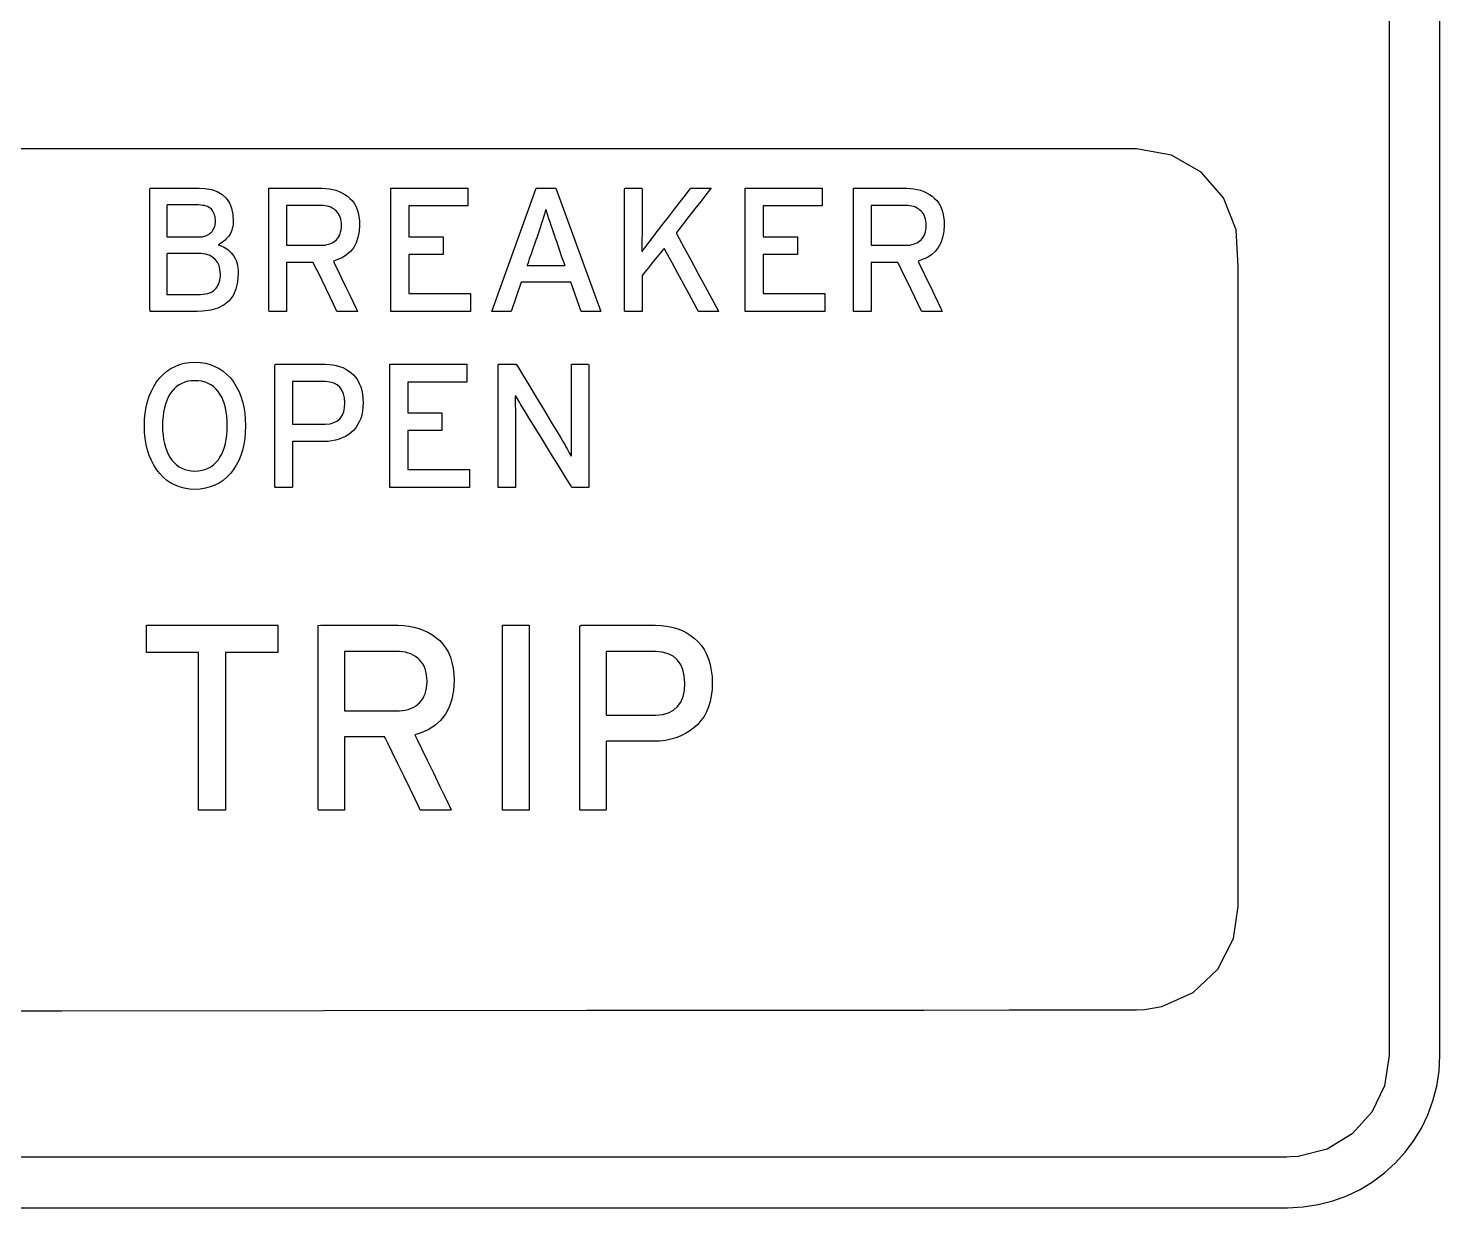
# Model space of a CAD drawing. Extents: x 1 to 47.7, y 0.2 to 33.5.
# Drawn here: x 24.08 to 25.193, y 5.005 to 5.935 of the extents above; entities that cross this region are included whole.
import ezdxf

# ---------------------------------------------------------------- set-up
doc = ezdxf.new("R2010")
doc.units = 0
doc.header["$MEASUREMENT"] = 0
doc.layers.add('6_0____DWG', color=7, linetype='CONTINUOUS')

msp = doc.modelspace()

# ---------------------------------------------------------------- linework, layer by layer
at = {"layer": '6_0____DWG'}
for points in [[(24.0199, 5.0047), (24.0963, 5.0047), (24.1711, 5.0047), (24.244, 5.0047), (24.3151, 5.0047), (24.3839, 5.0047), (24.4505, 5.0047), (24.5147, 5.0047), (24.5762, 5.0047), (24.6349, 5.0047), (24.6907, 5.0047), (24.7175, 5.0047), (24.7434, 5.0047), (24.7685, 5.0047), (24.7928, 5.0047), (24.8162, 5.0047), (24.8388, 5.0047), (24.8604, 5.0047), (24.8811, 5.0047), (24.9009, 5.0047), (24.9197, 5.0047), (24.9376, 5.0047), (24.9544, 5.0047), (24.9702, 5.0047), (24.985, 5.0047), (24.9987, 5.0047), (25.0113, 5.0047), (25.0228, 5.0047), (25.0332, 5.0047), (25.0425, 5.0047), (25.0506, 5.0047), (25.0574, 5.0047), (25.0631, 5.0047), (25.0676, 5.0047), (25.0708, 5.0047), (25.0727, 5.0047), (25.0734, 5.0047), (25.0856, 5.0054), (25.0975, 5.0072), (25.109, 5.0101), (25.1201, 5.0142), (25.1305, 5.0192), (25.1404, 5.0253), (25.1497, 5.0322), (25.1582, 5.0399), (25.166, 5.0485), (25.1729, 5.0577), (25.1789, 5.0676), (25.184, 5.0781), (25.188, 5.0891), (25.191, 5.1006), (25.1928, 5.1125), (25.1934, 5.1248), (25.1934, 5.1253), (25.1934, 5.1269), (25.1934, 5.1297), (25.1934, 5.1335), (25.1934, 5.1383), (25.1934, 5.1443), (25.1934, 5.1512), (25.1934, 5.1593), (25.1934, 5.1683), (25.1934, 5.1784), (25.1934, 5.1895), (25.1934, 5.2016), (25.1934, 5.2146), (25.1934, 5.2287), (25.1934, 5.2438), (25.1934, 5.2598), (25.1934, 5.2768), (25.1934, 5.2948), (25.1934, 5.3137), (25.1934, 5.3335), (25.1934, 5.3543), (25.1934, 5.3759), (25.1934, 5.3985), (25.1934, 5.422), (25.1934, 5.4464), (25.1934, 5.4717), (25.1934, 5.4979), (25.1934, 5.5249), (25.1934, 5.5528), (25.1934, 5.5815), (25.1934, 5.6111), (25.1934, 5.6415), (25.1934, 5.6728), (25.1934, 5.7048), (25.1934, 5.7377), (25.1934, 5.7713), (25.1934, 5.8058), (25.1934, 5.841), (25.1934, 5.9138), (25.1934, 5.9897)], [(25.1534, 5.9426), (25.1534, 5.8352), (25.1534, 5.7332), (25.1534, 5.6371), (25.1534, 5.5475), (25.1534, 5.4648), (25.1534, 5.3898), (25.1534, 5.3229), (25.1534, 5.2647), (25.1534, 5.2158), (25.1534, 5.1951), (25.1534, 5.1768), (25.1534, 5.1612), (25.1534, 5.1483), (25.1534, 5.1381), (25.1534, 5.1307), (25.1534, 5.1263), (25.1534, 5.1248), (25.1534, 5.1248), (25.1498, 5.101), (25.1397, 5.0801), (25.1243, 5.063), (25.1045, 5.051), (25.0816, 5.0452), (25.0755, 5.0448), (25.0727, 5.0447), (25.0694, 5.0447), (25.0631, 5.0447), (25.0542, 5.0447), (25.0425, 5.0447), (25.0282, 5.0447), (25.0113, 5.0447), (24.9702, 5.0447), (24.9197, 5.0447), (24.8604, 5.0447), (24.7928, 5.0447), (24.7175, 5.0447), (24.6349, 5.0447), (24.5458, 5.0447), (24.4505, 5.0447), (24.3498, 5.0447), (24.244, 5.0447), (24.1339, 5.0447), (24.0199, 5.0447)], [(24.0093, 5.1602), (24.1065, 5.1602), (24.3134, 5.1604), (24.5203, 5.1605), (24.6175, 5.1606), (24.7072, 5.1607), (24.7867, 5.1607), (24.8537, 5.1608), (24.9056, 5.1608), (24.9399, 5.1608), (24.9541, 5.1608), (24.9605, 5.1611), (24.9743, 5.1634), (24.999, 5.1745), (25.0184, 5.193), (25.0307, 5.217), (25.0343, 5.2423), (25.0343, 5.2517), (25.0343, 5.2687), (25.0343, 5.3219), (25.0343, 5.3938), (25.0343, 5.4761), (25.0343, 5.6395), (25.0343, 5.7044), (25.0343, 5.7471), (25.0327, 5.776), (25.0227, 5.8014), (25.0052, 5.8216), (24.9818, 5.835), (24.9543, 5.8399), (24.9543, 5.8399), (24.9432, 5.8399), (24.9117, 5.8399), (24.8621, 5.8399), (24.7971, 5.8399), (24.7192, 5.8399), (24.6309, 5.8399), (24.433, 5.8399), (24.2235, 5.8399), (24.0228, 5.8399)], [(24.3662, 5.7118), (24.3662, 5.809), (24.4269, 5.809), (24.4269, 5.7949), (24.3803, 5.7949), (24.3803, 5.7707), (24.4074, 5.7707), (24.4074, 5.7566), (24.3803, 5.7566), (24.3803, 5.7259), (24.4289, 5.7259), (24.4289, 5.7118), (24.3662, 5.7118)], [(24.5161, 5.7118), (24.508, 5.7348), (24.469, 5.7348), (24.461, 5.7118), (24.4458, 5.7118), (24.4808, 5.809), (24.4963, 5.809), (24.5317, 5.7118), (24.5161, 5.7118)], [(24.6456, 5.7118), (24.6456, 5.809), (24.7063, 5.809), (24.7063, 5.7949), (24.6597, 5.7949), (24.6597, 5.7707), (24.6868, 5.7707), (24.6868, 5.7566), (24.6597, 5.7566), (24.6597, 5.7259), (24.7083, 5.7259), (24.7083, 5.7118), (24.6456, 5.7118)], [(24.3653, 5.5729), (24.3653, 5.6701), (24.4259, 5.6701), (24.4259, 5.656), (24.3794, 5.656), (24.3794, 5.6318), (24.4064, 5.6318), (24.4064, 5.6177), (24.3794, 5.6177), (24.3794, 5.587), (24.428, 5.587), (24.428, 5.5729), (24.3653, 5.5729)], [(24.2357, 5.4428), (24.2357, 5.3184), (24.2145, 5.3184), (24.2145, 5.4428), (24.1733, 5.4428), (24.1733, 5.4642), (24.2769, 5.4642), (24.2769, 5.4428), (24.2357, 5.4428)], [(24.4542, 5.3184), (24.4542, 5.4642), (24.4753, 5.4642), (24.4753, 5.3184), (24.4542, 5.3184)]]:
    msp.add_lwpolyline(points, dxfattribs=at)
for points in [[(24.2457, 5.7416), (24.2452, 5.735), (24.2438, 5.7293), (24.2416, 5.7243), (24.2385, 5.7202), (24.2345, 5.7169), (24.2297, 5.7144), (24.2241, 5.7128), (24.2175, 5.7119), (24.2132, 5.7118), (24.2107, 5.7118), (24.2061, 5.7118), (24.2002, 5.7118), (24.1937, 5.7118), (24.1874, 5.7118), (24.1818, 5.7118), (24.1779, 5.7118), (24.1762, 5.7118), (24.1761, 5.7147), (24.1761, 5.7239), (24.1761, 5.7375), (24.1761, 5.7538), (24.1761, 5.7707), (24.1761, 5.7865), (24.1761, 5.7993), (24.1761, 5.8073), (24.1763, 5.809), (24.1787, 5.809), (24.1832, 5.809), (24.1892, 5.809), (24.1959, 5.809), (24.2025, 5.809), (24.2084, 5.809), (24.2127, 5.809), (24.2148, 5.809), (24.2194, 5.8087), (24.2247, 5.8078), (24.2292, 5.8062), (24.2331, 5.804), (24.2362, 5.801), (24.2387, 5.7974), (24.2405, 5.7931), (24.2415, 5.7881), (24.2418, 5.7833), (24.2418, 5.7817), (24.2416, 5.7801), (24.2414, 5.7786), (24.241, 5.7771), (24.2406, 5.7758), (24.2401, 5.7745), (24.2395, 5.7732), (24.2388, 5.772), (24.238, 5.7709), (24.2371, 5.7699), (24.2363, 5.7689), (24.2353, 5.768), (24.2343, 5.7671), (24.2332, 5.7663), (24.2321, 5.7655), (24.2309, 5.7648), (24.23, 5.7642), (24.2314, 5.7638), (24.2327, 5.7633), (24.2341, 5.7627), (24.2353, 5.762), (24.2366, 5.7611), (24.2378, 5.7602), (24.239, 5.7591), (24.2402, 5.7579), (24.2413, 5.7566), (24.2423, 5.7552), (24.2432, 5.7536), (24.244, 5.7519), (24.2446, 5.7501), (24.2451, 5.7482), (24.2454, 5.7461), (24.2456, 5.7439)], [(24.3414, 5.7799), (24.341, 5.7747), (24.3401, 5.7701), (24.3387, 5.7659), (24.3368, 5.7622), (24.3343, 5.759), (24.3312, 5.7563), (24.3277, 5.7541), (24.3236, 5.7524), (24.3208, 5.7513), (24.322, 5.7488), (24.3242, 5.7442), (24.3271, 5.7381), (24.3304, 5.7313), (24.3337, 5.7246), (24.3366, 5.7186), (24.3388, 5.7141), (24.3398, 5.7119), (24.3396, 5.7118), (24.3382, 5.7118), (24.336, 5.7118), (24.3334, 5.7118), (24.3306, 5.7118), (24.3279, 5.7118), (24.3256, 5.7118), (24.3241, 5.7118), (24.3236, 5.7118), (24.3228, 5.7135), (24.3209, 5.7174), (24.3182, 5.723), (24.315, 5.7295), (24.3118, 5.7361), (24.3089, 5.7422), (24.3065, 5.747), (24.3052, 5.7498), (24.3048, 5.7502), (24.3034, 5.7502), (24.3008, 5.7502), (24.2975, 5.7502), (24.2938, 5.7502), (24.2902, 5.7502), (24.2871, 5.7502), (24.2848, 5.7502), (24.2837, 5.7502), (24.2837, 5.7493), (24.2837, 5.7458), (24.2837, 5.7406), (24.2837, 5.7343), (24.2837, 5.7277), (24.2837, 5.7214), (24.2837, 5.7162), (24.2837, 5.7127), (24.2837, 5.7118), (24.283, 5.7118), (24.2815, 5.7118), (24.2794, 5.7118), (24.2771, 5.7118), (24.2747, 5.7118), (24.2726, 5.7118), (24.2709, 5.7118), (24.27, 5.7118), (24.2699, 5.7129), (24.2699, 5.72), (24.2699, 5.7321), (24.2699, 5.7475), (24.2699, 5.7642), (24.2699, 5.7805), (24.2699, 5.7946), (24.2699, 5.8047), (24.2699, 5.8089), (24.2711, 5.809), (24.275, 5.809), (24.2808, 5.809), (24.2876, 5.809), (24.2947, 5.809), (24.3014, 5.809), (24.3068, 5.809), (24.3103, 5.809), (24.3119, 5.809), (24.3148, 5.8088), (24.3176, 5.8085), (24.3202, 5.808), (24.3228, 5.8073), (24.3252, 5.8064), (24.3275, 5.8053), (24.3297, 5.804), (24.3318, 5.8026), (24.3338, 5.8009), (24.3355, 5.7991), (24.3371, 5.797), (24.3384, 5.7947), (24.3394, 5.7921), (24.3403, 5.7894), (24.3409, 5.7865), (24.3413, 5.7833)], [(24.6087, 5.7118), (24.6077, 5.7136), (24.6051, 5.7184), (24.6013, 5.7254), (24.5968, 5.7336), (24.5922, 5.7422), (24.5879, 5.7501), (24.5844, 5.7566), (24.5822, 5.7606), (24.5816, 5.7615), (24.5806, 5.7603), (24.5787, 5.7579), (24.5761, 5.7547), (24.5731, 5.751), (24.5701, 5.7473), (24.5675, 5.744), (24.5654, 5.7414), (24.5643, 5.74), (24.5642, 5.7395), (24.5642, 5.7374), (24.5642, 5.734), (24.5642, 5.7296), (24.5642, 5.7248), (24.5642, 5.7201), (24.5642, 5.716), (24.5642, 5.7131), (24.5642, 5.7118), (24.5638, 5.7118), (24.5626, 5.7118), (24.5607, 5.7118), (24.5585, 5.7118), (24.5561, 5.7118), (24.5539, 5.7118), (24.5521, 5.7118), (24.5509, 5.7118), (24.5505, 5.7119), (24.5505, 5.7164), (24.5505, 5.7265), (24.5505, 5.7406), (24.5505, 5.7568), (24.5505, 5.7734), (24.5505, 5.7886), (24.5505, 5.8006), (24.5505, 5.8078), (24.5506, 5.809), (24.5515, 5.809), (24.5531, 5.809), (24.5552, 5.809), (24.5575, 5.809), (24.5598, 5.809), (24.5618, 5.809), (24.5634, 5.809), (24.5641, 5.809), (24.5642, 5.8083), (24.5642, 5.8056), (24.5642, 5.8013), (24.5642, 5.796), (24.5642, 5.7903), (24.5642, 5.7848), (24.5642, 5.7801), (24.5642, 5.7769), (24.5642, 5.7756), (24.5642, 5.7736), (24.5642, 5.7715), (24.5641, 5.7695), (24.5641, 5.7675), (24.5641, 5.7655), (24.5641, 5.7636), (24.564, 5.7617), (24.564, 5.7597), (24.5642, 5.7588), (24.5652, 5.7603), (24.5663, 5.7618), (24.5675, 5.7633), (24.5687, 5.765), (24.57, 5.7667), (24.5713, 5.7684), (24.5727, 5.7703), (24.5742, 5.7722), (24.5752, 5.7734), (24.5772, 5.7761), (24.5807, 5.7805), (24.585, 5.7862), (24.5898, 5.7923), (24.5944, 5.7983), (24.5984, 5.8035), (24.6014, 5.8073), (24.6027, 5.8089), (24.6031, 5.809), (24.6045, 5.809), (24.6067, 5.809), (24.6093, 5.809), (24.6121, 5.809), (24.6147, 5.809), (24.6168, 5.809), (24.6183, 5.809), (24.6187, 5.8089), (24.6174, 5.8073), (24.6145, 5.8036), (24.6105, 5.7985), (24.6059, 5.7926), (24.6012, 5.7866), (24.5969, 5.7811), (24.5935, 5.7767), (24.5914, 5.7741), (24.5913, 5.7733), (24.5935, 5.7692), (24.5975, 5.7619), (24.6026, 5.7525), (24.6083, 5.742), (24.614, 5.7315), (24.619, 5.7223), (24.6228, 5.7154), (24.6246, 5.712), (24.6244, 5.7118), (24.6231, 5.7118), (24.621, 5.7118), (24.6185, 5.7118), (24.6157, 5.7118), (24.6131, 5.7118), (24.6109, 5.7118), (24.6093, 5.7118)], [(24.8026, 5.7799), (24.8022, 5.7747), (24.8013, 5.7701), (24.7999, 5.7659), (24.7979, 5.7622), (24.7954, 5.759), (24.7924, 5.7563), (24.7888, 5.7541), (24.7847, 5.7524), (24.7819, 5.7513), (24.7831, 5.7488), (24.7854, 5.7442), (24.7883, 5.7381), (24.7916, 5.7313), (24.7949, 5.7246), (24.7977, 5.7186), (24.7999, 5.7141), (24.801, 5.7119), (24.8007, 5.7118), (24.7993, 5.7118), (24.7972, 5.7118), (24.7946, 5.7118), (24.7917, 5.7118), (24.7891, 5.7118), (24.7868, 5.7118), (24.7853, 5.7118), (24.7848, 5.7118), (24.7839, 5.7135), (24.782, 5.7174), (24.7793, 5.723), (24.7762, 5.7295), (24.773, 5.7361), (24.77, 5.7422), (24.7677, 5.747), (24.7663, 5.7498), (24.7659, 5.7502), (24.7645, 5.7502), (24.7619, 5.7502), (24.7586, 5.7502), (24.755, 5.7502), (24.7514, 5.7502), (24.7482, 5.7502), (24.7459, 5.7502), (24.7449, 5.7502), (24.7448, 5.7493), (24.7448, 5.7458), (24.7448, 5.7406), (24.7448, 5.7343), (24.7448, 5.7277), (24.7448, 5.7214), (24.7448, 5.7162), (24.7448, 5.7127), (24.7448, 5.7118), (24.7441, 5.7118), (24.7426, 5.7118), (24.7406, 5.7118), (24.7383, 5.7118), (24.7359, 5.7118), (24.7337, 5.7118), (24.7321, 5.7118), (24.7311, 5.7118), (24.731, 5.7129), (24.731, 5.72), (24.731, 5.7321), (24.731, 5.7475), (24.731, 5.7642), (24.731, 5.7805), (24.731, 5.7946), (24.731, 5.8047), (24.731, 5.8089), (24.7323, 5.809), (24.7362, 5.809), (24.7419, 5.809), (24.7487, 5.809), (24.7559, 5.809), (24.7625, 5.809), (24.768, 5.809), (24.7715, 5.809), (24.7731, 5.809), (24.776, 5.8088), (24.7787, 5.8085), (24.7814, 5.808), (24.7839, 5.8073), (24.7864, 5.8064), (24.7887, 5.8053), (24.7909, 5.804), (24.793, 5.8026), (24.7949, 5.8009), (24.7967, 5.7991), (24.7982, 5.797), (24.7995, 5.7947), (24.8006, 5.7921), (24.8014, 5.7894), (24.802, 5.7865), (24.8024, 5.7833)], [(24.2277, 5.7829), (24.2277, 5.7842), (24.2276, 5.7854), (24.2274, 5.7866), (24.2271, 5.7877), (24.2268, 5.7887), (24.2263, 5.7898), (24.2258, 5.7907), (24.2252, 5.7916), (24.2245, 5.7925), (24.2237, 5.7932), (24.2227, 5.7938), (24.2216, 5.7944), (24.2205, 5.7948), (24.2192, 5.7952), (24.2178, 5.7954), (24.2163, 5.7956), (24.2147, 5.7957), (24.2137, 5.7957), (24.2111, 5.7957), (24.2075, 5.7957), (24.2032, 5.7957), (24.1987, 5.7957), (24.1947, 5.7957), (24.1915, 5.7957), (24.1897, 5.7957), (24.1894, 5.7954), (24.1894, 5.7936), (24.1894, 5.7904), (24.1894, 5.7864), (24.1894, 5.782), (24.1894, 5.7777), (24.1894, 5.774), (24.1894, 5.7715), (24.1894, 5.7705), (24.1904, 5.7705), (24.193, 5.7705), (24.1966, 5.7705), (24.2009, 5.7705), (24.2054, 5.7705), (24.2094, 5.7705), (24.2126, 5.7705), (24.2144, 5.7705), (24.2151, 5.7705), (24.2159, 5.7705), (24.2167, 5.7706), (24.2175, 5.7707), (24.2182, 5.7708), (24.2189, 5.771), (24.2195, 5.7712), (24.2201, 5.7714), (24.2207, 5.7717), (24.2213, 5.7719), (24.2218, 5.7722), (24.2223, 5.7725), (24.2228, 5.7728), (24.2233, 5.7731), (24.2238, 5.7735), (24.2242, 5.7739), (24.2246, 5.7742), (24.2251, 5.7749), (24.2257, 5.7757), (24.2263, 5.7766), (24.2267, 5.7776), (24.2271, 5.7785), (24.2274, 5.7796), (24.2276, 5.7806), (24.2277, 5.7818)], [(24.3272, 5.7795), (24.3271, 5.7813), (24.3269, 5.783), (24.3266, 5.7846), (24.3261, 5.786), (24.3256, 5.7874), (24.3249, 5.7886), (24.3241, 5.7898), (24.3233, 5.7908), (24.3222, 5.7917), (24.3211, 5.7926), (24.3199, 5.7933), (24.3187, 5.7939), (24.3173, 5.7944), (24.3158, 5.7948), (24.3143, 5.7951), (24.3126, 5.7952), (24.3111, 5.7953), (24.3098, 5.7953), (24.3067, 5.7953), (24.3025, 5.7953), (24.2978, 5.7953), (24.293, 5.7953), (24.2887, 5.7953), (24.2854, 5.7953), (24.2838, 5.7953), (24.2837, 5.7946), (24.2837, 5.7919), (24.2837, 5.7876), (24.2837, 5.7824), (24.2837, 5.7768), (24.2837, 5.7716), (24.2837, 5.7673), (24.2837, 5.7646), (24.2838, 5.7639), (24.2854, 5.7639), (24.2887, 5.7639), (24.293, 5.7639), (24.2978, 5.7639), (24.3025, 5.7639), (24.3067, 5.7639), (24.3098, 5.7639), (24.3111, 5.7639), (24.3126, 5.764), (24.3142, 5.7641), (24.3157, 5.7644), (24.3172, 5.7647), (24.3185, 5.7652), (24.3198, 5.7658), (24.321, 5.7665), (24.3221, 5.7673), (24.3231, 5.7682), (24.324, 5.7692), (24.3248, 5.7703), (24.3255, 5.7716), (24.3261, 5.7729), (24.3265, 5.7744), (24.3269, 5.776), (24.3271, 5.7777)], [(24.4957, 5.7702), (24.4946, 5.7734), (24.4936, 5.7765), (24.4926, 5.7794), (24.4917, 5.7822), (24.4908, 5.7849), (24.49, 5.7875), (24.4892, 5.7899), (24.4885, 5.7922), (24.4879, 5.7908), (24.4872, 5.7885), (24.4864, 5.786), (24.4856, 5.7834), (24.4847, 5.7806), (24.4838, 5.7777), (24.4828, 5.7746), (24.4817, 5.7714), (24.4811, 5.7698), (24.4805, 5.7679), (24.4794, 5.7648), (24.4781, 5.761), (24.4767, 5.757), (24.4753, 5.7531), (24.4743, 5.7501), (24.4736, 5.7482), (24.4737, 5.7479), (24.4758, 5.7479), (24.4797, 5.7479), (24.4847, 5.7479), (24.4901, 5.7479), (24.4954, 5.7479), (24.4998, 5.7479), (24.5027, 5.7479), (24.5035, 5.7479), (24.503, 5.7492), (24.5021, 5.7518), (24.5008, 5.7554), (24.4994, 5.7595), (24.4981, 5.7634), (24.4969, 5.7669), (24.496, 5.7693)], [(24.7883, 5.7795), (24.7882, 5.7813), (24.788, 5.783), (24.7877, 5.7846), (24.7873, 5.786), (24.7867, 5.7874), (24.7861, 5.7886), (24.7853, 5.7898), (24.7844, 5.7908), (24.7834, 5.7917), (24.7823, 5.7926), (24.7811, 5.7933), (24.7798, 5.7939), (24.7784, 5.7944), (24.777, 5.7948), (24.7754, 5.7951), (24.7738, 5.7952), (24.7723, 5.7953), (24.7709, 5.7953), (24.7679, 5.7953), (24.7637, 5.7953), (24.7589, 5.7953), (24.7541, 5.7953), (24.7498, 5.7953), (24.7466, 5.7953), (24.7449, 5.7953), (24.7448, 5.7946), (24.7448, 5.7919), (24.7448, 5.7876), (24.7448, 5.7824), (24.7448, 5.7768), (24.7448, 5.7716), (24.7448, 5.7673), (24.7448, 5.7646), (24.7449, 5.7639), (24.7466, 5.7639), (24.7498, 5.7639), (24.7541, 5.7639), (24.7589, 5.7639), (24.7637, 5.7639), (24.7679, 5.7639), (24.7709, 5.7639), (24.7723, 5.7639), (24.7737, 5.764), (24.7754, 5.7641), (24.7769, 5.7644), (24.7783, 5.7647), (24.7797, 5.7652), (24.781, 5.7658), (24.7822, 5.7665), (24.7833, 5.7673), (24.7843, 5.7682), (24.7852, 5.7692), (24.786, 5.7703), (24.7867, 5.7716), (24.7872, 5.7729), (24.7877, 5.7744), (24.788, 5.776), (24.7882, 5.7777)], [(24.2316, 5.7412), (24.2313, 5.7448), (24.2306, 5.7479), (24.2293, 5.7506), (24.2276, 5.7528), (24.2255, 5.7546), (24.2229, 5.756), (24.2198, 5.7569), (24.2162, 5.7573), (24.2145, 5.7574), (24.2123, 5.7574), (24.2088, 5.7574), (24.2045, 5.7574), (24.1999, 5.7574), (24.1956, 5.7574), (24.1921, 5.7574), (24.1899, 5.7574), (24.1894, 5.7572), (24.1894, 5.7551), (24.1894, 5.7512), (24.1894, 5.746), (24.1894, 5.7402), (24.1894, 5.7346), (24.1894, 5.7298), (24.1894, 5.7264), (24.1894, 5.7251), (24.1904, 5.7251), (24.1931, 5.7251), (24.1969, 5.7251), (24.2012, 5.7251), (24.2057, 5.7251), (24.2098, 5.7251), (24.2128, 5.7251), (24.2144, 5.7251), (24.216, 5.7251), (24.2181, 5.7253), (24.22, 5.7255), (24.2218, 5.7259), (24.2234, 5.7265), (24.2248, 5.7272), (24.2261, 5.728), (24.2272, 5.7289), (24.2282, 5.73), (24.229, 5.7311), (24.2297, 5.7323), (24.2303, 5.7336), (24.2308, 5.7349), (24.2311, 5.7364), (24.2314, 5.7379), (24.2316, 5.7395)], [(24.2514, 5.6215), (24.2512, 5.6163), (24.2508, 5.6114), (24.25, 5.6067), (24.249, 5.6023), (24.2477, 5.5981), (24.2461, 5.5942), (24.2442, 5.5905), (24.242, 5.5871), (24.2395, 5.5839), (24.2367, 5.581), (24.2338, 5.5785), (24.2306, 5.5764), (24.2272, 5.5746), (24.2236, 5.5733), (24.2198, 5.5722), (24.2157, 5.5716), (24.2115, 5.5713), (24.2072, 5.5716), (24.2032, 5.5722), (24.1994, 5.5733), (24.1959, 5.5746), (24.1925, 5.5764), (24.1894, 5.5785), (24.1865, 5.581), (24.1838, 5.5839), (24.1813, 5.5871), (24.1791, 5.5905), (24.1772, 5.5942), (24.1755, 5.5981), (24.1741, 5.6023), (24.1731, 5.6067), (24.1723, 5.6114), (24.1718, 5.6163), (24.1717, 5.6215), (24.1718, 5.6267), (24.1723, 5.6316), (24.1731, 5.6363), (24.1741, 5.6408), (24.1755, 5.645), (24.1772, 5.6489), (24.1791, 5.6526), (24.1813, 5.6561), (24.1838, 5.6593), (24.1865, 5.6621), (24.1894, 5.6646), (24.1925, 5.6667), (24.1959, 5.6684), (24.1994, 5.6698), (24.2032, 5.6708), (24.2072, 5.6714), (24.2115, 5.6716), (24.2157, 5.6714), (24.2198, 5.6708), (24.2236, 5.6698), (24.2272, 5.6684), (24.2306, 5.6667), (24.2338, 5.6646), (24.2367, 5.6621), (24.2395, 5.6593), (24.242, 5.6561), (24.2442, 5.6526), (24.2461, 5.6489), (24.2477, 5.645), (24.249, 5.6408), (24.25, 5.6363), (24.2508, 5.6316), (24.2512, 5.6267)], [(24.3443, 5.6396), (24.3441, 5.6363), (24.3437, 5.633), (24.3431, 5.63), (24.3423, 5.6272), (24.3412, 5.6246), (24.3399, 5.6222), (24.3384, 5.62), (24.3366, 5.6179), (24.3346, 5.6161), (24.3325, 5.6145), (24.3302, 5.6131), (24.3278, 5.6119), (24.3252, 5.6109), (24.3225, 5.6101), (24.3196, 5.6096), (24.3166, 5.6092), (24.3134, 5.6091), (24.3123, 5.6091), (24.31, 5.6091), (24.3065, 5.6091), (24.3024, 5.6091), (24.2981, 5.6091), (24.2941, 5.6091), (24.2909, 5.6091), (24.2889, 5.6091), (24.2884, 5.6089), (24.2884, 5.6067), (24.2884, 5.6025), (24.2884, 5.5969), (24.2884, 5.5906), (24.2884, 5.5844), (24.2884, 5.5789), (24.2884, 5.5749), (24.2884, 5.573), (24.2881, 5.5729), (24.2869, 5.5729), (24.285, 5.5729), (24.2827, 5.5729), (24.2803, 5.5729), (24.278, 5.5729), (24.2761, 5.5729), (24.2749, 5.5729), (24.2746, 5.5731), (24.2746, 5.5783), (24.2746, 5.5892), (24.2746, 5.6039), (24.2746, 5.6205), (24.2746, 5.6373), (24.2746, 5.6523), (24.2746, 5.6637), (24.2746, 5.6696), (24.2753, 5.6701), (24.2785, 5.6701), (24.2837, 5.6701), (24.2901, 5.6701), (24.297, 5.6701), (24.3036, 5.6701), (24.3091, 5.6701), (24.3128, 5.6701), (24.3143, 5.6701), (24.3174, 5.6699), (24.3203, 5.6696), (24.323, 5.6691), (24.3256, 5.6683), (24.3281, 5.6674), (24.3305, 5.6663), (24.3327, 5.6649), (24.3348, 5.6634), (24.3367, 5.6616), (24.3385, 5.6596), (24.34, 5.6573), (24.3412, 5.6549), (24.3423, 5.6523), (24.3431, 5.6494), (24.3437, 5.6464), (24.3441, 5.6431)], [(24.5088, 5.5729), (24.5074, 5.5751), (24.5038, 5.581), (24.4985, 5.5896), (24.4923, 5.5996), (24.4859, 5.6101), (24.4799, 5.6198), (24.475, 5.6277), (24.472, 5.6327), (24.471, 5.6343), (24.4701, 5.6358), (24.4692, 5.6373), (24.4683, 5.6387), (24.4675, 5.6401), (24.4667, 5.6415), (24.466, 5.6428), (24.4652, 5.644), (24.4645, 5.6453), (24.4642, 5.6445), (24.4642, 5.6421), (24.4642, 5.6397), (24.4642, 5.6372), (24.4643, 5.6347), (24.4643, 5.632), (24.4643, 5.6293), (24.4643, 5.6265), (24.4644, 5.6237), (24.4644, 5.6219), (24.4644, 5.6174), (24.4644, 5.6106), (24.4644, 5.6024), (24.4644, 5.5938), (24.4644, 5.5856), (24.4644, 5.5788), (24.4644, 5.5743), (24.4643, 5.5729), (24.4637, 5.5729), (24.4623, 5.5729), (24.4603, 5.5729), (24.458, 5.5729), (24.4557, 5.5729), (24.4535, 5.5729), (24.4518, 5.5729), (24.4508, 5.5729), (24.4507, 5.5736), (24.4507, 5.5799), (24.4507, 5.5913), (24.4507, 5.6062), (24.4507, 5.6227), (24.4507, 5.639), (24.4507, 5.6535), (24.4507, 5.6643), (24.4507, 5.6698), (24.4509, 5.6701), (24.4521, 5.6701), (24.454, 5.6701), (24.4563, 5.6701), (24.4587, 5.6701), (24.4611, 5.6701), (24.4631, 5.6701), (24.4645, 5.6701), (24.465, 5.6701), (24.4664, 5.6679), (24.4698, 5.6621), (24.4748, 5.6538), (24.4807, 5.6441), (24.4869, 5.6339), (24.4926, 5.6244), (24.4972, 5.6167), (24.5001, 5.6119), (24.5011, 5.6102), (24.5022, 5.6084), (24.5032, 5.6067), (24.5042, 5.605), (24.5051, 5.6034), (24.506, 5.6018), (24.5068, 5.6003), (24.5076, 5.5989), (24.5083, 5.5975), (24.5086, 5.5983), (24.5086, 5.6007), (24.5086, 5.6032), (24.5086, 5.6058), (24.5085, 5.6084), (24.5085, 5.611), (24.5085, 5.6138), (24.5085, 5.6166), (24.5085, 5.6195), (24.5085, 5.6213), (24.5085, 5.6258), (24.5085, 5.6326), (24.5085, 5.6407), (24.5085, 5.6493), (24.5085, 5.6574), (24.5085, 5.6642), (24.5085, 5.6687), (24.5085, 5.6701), (24.5091, 5.6701), (24.5106, 5.6701), (24.5126, 5.6701), (24.5148, 5.6701), (24.5172, 5.6701), (24.5193, 5.6701), (24.521, 5.6701), (24.522, 5.6701), (24.5222, 5.6694), (24.5222, 5.6631), (24.5222, 5.6516), (24.5222, 5.6368), (24.5222, 5.6203), (24.5222, 5.6039), (24.5222, 5.5894), (24.5222, 5.5786), (24.5222, 5.5732), (24.5219, 5.5729), (24.5208, 5.5729), (24.5191, 5.5729), (24.517, 5.5729), (24.5147, 5.5729), (24.5125, 5.5729), (24.5106, 5.5729), (24.5093, 5.5729)], [(24.237, 5.6215), (24.2369, 5.6253), (24.2367, 5.629), (24.2362, 5.6324), (24.2356, 5.6356), (24.2348, 5.6386), (24.2338, 5.6415), (24.2327, 5.6441), (24.2313, 5.6465), (24.2298, 5.6487), (24.2281, 5.6507), (24.2262, 5.6524), (24.2242, 5.6538), (24.222, 5.655), (24.2196, 5.6559), (24.2171, 5.6566), (24.2144, 5.657), (24.2115, 5.6571), (24.2086, 5.657), (24.206, 5.6566), (24.2035, 5.6559), (24.2011, 5.655), (24.199, 5.6538), (24.1969, 5.6524), (24.1951, 5.6507), (24.1934, 5.6487), (24.1918, 5.6465), (24.1905, 5.6441), (24.1893, 5.6415), (24.1883, 5.6386), (24.1875, 5.6356), (24.1869, 5.6324), (24.1864, 5.629), (24.1861, 5.6253), (24.186, 5.6215), (24.1861, 5.6177), (24.1864, 5.6142), (24.1869, 5.6108), (24.1875, 5.6076), (24.1883, 5.6046), (24.1893, 5.6018), (24.1905, 5.5992), (24.1918, 5.5968), (24.1934, 5.5945), (24.1951, 5.5925), (24.1969, 5.5907), (24.199, 5.5892), (24.2011, 5.588), (24.2035, 5.5871), (24.206, 5.5864), (24.2086, 5.586), (24.2115, 5.5858), (24.2144, 5.586), (24.2171, 5.5864), (24.2196, 5.5871), (24.222, 5.588), (24.2242, 5.5892), (24.2262, 5.5907), (24.2281, 5.5925), (24.2298, 5.5945), (24.2313, 5.5968), (24.2327, 5.5992), (24.2338, 5.6018), (24.2348, 5.6046), (24.2356, 5.6076), (24.2362, 5.6108), (24.2367, 5.6142), (24.2369, 5.6177)], [(24.3299, 5.6396), (24.3296, 5.6435), (24.3288, 5.6468), (24.3275, 5.6496), (24.3258, 5.6519), (24.3237, 5.6538), (24.3211, 5.6551), (24.318, 5.656), (24.3145, 5.6564), (24.313, 5.6564), (24.3106, 5.6564), (24.3069, 5.6564), (24.3025, 5.6564), (24.2979, 5.6564), (24.2937, 5.6564), (24.2904, 5.6564), (24.2886, 5.6564), (24.2884, 5.6559), (24.2884, 5.653), (24.2884, 5.6484), (24.2884, 5.6426), (24.2884, 5.6365), (24.2884, 5.6308), (24.2884, 5.6261), (24.2884, 5.6233), (24.2886, 5.6228), (24.2904, 5.6228), (24.2937, 5.6228), (24.2979, 5.6228), (24.3025, 5.6228), (24.3069, 5.6228), (24.3106, 5.6228), (24.313, 5.6228), (24.3145, 5.6228), (24.3181, 5.6232), (24.3212, 5.6241), (24.3239, 5.6255), (24.326, 5.6274), (24.3277, 5.6297), (24.3289, 5.6325), (24.3296, 5.6358)], [(24.416, 5.4206), (24.4155, 5.4128), (24.4142, 5.4058), (24.412, 5.3996), (24.4091, 5.394), (24.4053, 5.3892), (24.4008, 5.3852), (24.3954, 5.3818), (24.3893, 5.3792), (24.3851, 5.3777), (24.3869, 5.374), (24.3902, 5.367), (24.3946, 5.3579), (24.3996, 5.3477), (24.4045, 5.3376), (24.4088, 5.3286), (24.4121, 5.3219), (24.4137, 5.3186), (24.4133, 5.3184), (24.4112, 5.3184), (24.408, 5.3184), (24.404, 5.3184), (24.3998, 5.3184), (24.3958, 5.3184), (24.3924, 5.3184), (24.3901, 5.3184), (24.3893, 5.3184), (24.3881, 5.3209), (24.3852, 5.3269), (24.3812, 5.3353), (24.3765, 5.345), (24.3716, 5.3549), (24.3672, 5.364), (24.3637, 5.3712), (24.3617, 5.3754), (24.3611, 5.3761), (24.359, 5.3761), (24.3551, 5.3761), (24.3501, 5.3761), (24.3447, 5.3761), (24.3393, 5.3761), (24.3345, 5.3761), (24.3311, 5.3761), (24.3295, 5.3761), (24.3295, 5.3746), (24.3295, 5.3695), (24.3295, 5.3617), (24.3295, 5.3522), (24.3295, 5.3422), (24.3295, 5.3328), (24.3295, 5.325), (24.3295, 5.3198), (24.3294, 5.3184), (24.3284, 5.3184), (24.3262, 5.3184), (24.3231, 5.3184), (24.3196, 5.3184), (24.316, 5.3184), (24.3128, 5.3184), (24.3103, 5.3184), (24.3089, 5.3184), (24.3087, 5.3201), (24.3087, 5.3307), (24.3087, 5.3489), (24.3087, 5.3719), (24.3087, 5.397), (24.3087, 5.4215), (24.3087, 5.4427), (24.3087, 5.4578), (24.3087, 5.4641), (24.3106, 5.4642), (24.3165, 5.4642), (24.3251, 5.4642), (24.3353, 5.4642), (24.346, 5.4642), (24.356, 5.4642), (24.3642, 5.4642), (24.3694, 5.4642), (24.3719, 5.4642), (24.3762, 5.4639), (24.3803, 5.4634), (24.3843, 5.4627), (24.3881, 5.4616), (24.3917, 5.4603), (24.3952, 5.4587), (24.3985, 5.4568), (24.4016, 5.4546), (24.4046, 5.4521), (24.4072, 5.4493), (24.4095, 5.4462), (24.4115, 5.4427), (24.4131, 5.4389), (24.4143, 5.4348), (24.4152, 5.4304), (24.4158, 5.4256)], [(24.6196, 5.4185), (24.6194, 5.4134), (24.6188, 5.4086), (24.6179, 5.4041), (24.6166, 5.3999), (24.615, 5.396), (24.6131, 5.3923), (24.6107, 5.389), (24.6081, 5.386), (24.6051, 5.3832), (24.6019, 5.3808), (24.5985, 5.3787), (24.5949, 5.3769), (24.591, 5.3754), (24.587, 5.3743), (24.5826, 5.3734), (24.5781, 5.3729), (24.5733, 5.3727), (24.5717, 5.3727), (24.5682, 5.3727), (24.563, 5.3727), (24.5568, 5.3727), (24.5504, 5.3727), (24.5444, 5.3727), (24.5395, 5.3727), (24.5365, 5.3727), (24.5359, 5.3725), (24.5359, 5.3692), (24.5359, 5.3628), (24.5359, 5.3544), (24.5359, 5.345), (24.5359, 5.3357), (24.5359, 5.3275), (24.5359, 5.3214), (24.5359, 5.3185), (24.5354, 5.3184), (24.5335, 5.3184), (24.5307, 5.3184), (24.5273, 5.3184), (24.5237, 5.3184), (24.5203, 5.3184), (24.5174, 5.3184), (24.5156, 5.3184), (24.5151, 5.3187), (24.5151, 5.3265), (24.5151, 5.3428), (24.5151, 5.3648), (24.5151, 5.3899), (24.5151, 5.415), (24.5151, 5.4376), (24.5151, 5.4546), (24.5151, 5.4635), (24.5161, 5.4642), (24.521, 5.4642), (24.5288, 5.4642), (24.5384, 5.4642), (24.5487, 5.4642), (24.5585, 5.4642), (24.5668, 5.4642), (24.5724, 5.4642), (24.5747, 5.4642), (24.5793, 5.464), (24.5836, 5.4635), (24.5877, 5.4627), (24.5917, 5.4616), (24.5954, 5.4602), (24.5989, 5.4584), (24.6022, 5.4564), (24.6054, 5.4541), (24.6083, 5.4514), (24.6109, 5.4484), (24.6132, 5.4451), (24.6151, 5.4414), (24.6167, 5.4375), (24.6179, 5.4332), (24.6188, 5.4286), (24.6194, 5.4237)], [(24.3947, 5.42), (24.3945, 5.4227), (24.3942, 5.4252), (24.3938, 5.4276), (24.3931, 5.4298), (24.3923, 5.4318), (24.3913, 5.4337), (24.3901, 5.4354), (24.3888, 5.4369), (24.3873, 5.4383), (24.3856, 5.4396), (24.3838, 5.4407), (24.3819, 5.4416), (24.3798, 5.4423), (24.3776, 5.4429), (24.3753, 5.4433), (24.3729, 5.4436), (24.3706, 5.4436), (24.3686, 5.4436), (24.364, 5.4436), (24.3577, 5.4436), (24.3506, 5.4436), (24.3434, 5.4436), (24.3369, 5.4436), (24.332, 5.4436), (24.3296, 5.4436), (24.3295, 5.4427), (24.3295, 5.4386), (24.3295, 5.4321), (24.3295, 5.4243), (24.3295, 5.4159), (24.3295, 5.4081), (24.3295, 5.4016), (24.3295, 5.3976), (24.3296, 5.3966), (24.332, 5.3966), (24.3369, 5.3966), (24.3434, 5.3966), (24.3506, 5.3966), (24.3577, 5.3966), (24.364, 5.3966), (24.3686, 5.3966), (24.3706, 5.3966), (24.3728, 5.3967), (24.3752, 5.3969), (24.3775, 5.3973), (24.3797, 5.3978), (24.3817, 5.3985), (24.3836, 5.3994), (24.3854, 5.4005), (24.3871, 5.4017), (24.3886, 5.403), (24.39, 5.4045), (24.3912, 5.4062), (24.3922, 5.4081), (24.3931, 5.4101), (24.3937, 5.4123), (24.3942, 5.4147), (24.3945, 5.4172)], [(24.598, 5.4185), (24.5975, 5.4242), (24.5964, 5.4292), (24.5945, 5.4334), (24.592, 5.4369), (24.5887, 5.4397), (24.5848, 5.4417), (24.5802, 5.443), (24.5749, 5.4436), (24.5728, 5.4436), (24.5691, 5.4436), (24.5635, 5.4436), (24.5569, 5.4436), (24.55, 5.4436), (24.5437, 5.4436), (24.5388, 5.4436), (24.5361, 5.4436), (24.5359, 5.4428), (24.5359, 5.4386), (24.5359, 5.4316), (24.5359, 5.423), (24.5359, 5.4138), (24.5359, 5.4052), (24.5359, 5.3982), (24.5359, 5.394), (24.5361, 5.3932), (24.5388, 5.3932), (24.5437, 5.3932), (24.55, 5.3932), (24.5569, 5.3932), (24.5635, 5.3932), (24.5691, 5.3932), (24.5728, 5.3932), (24.575, 5.3933), (24.5804, 5.3939), (24.5851, 5.3952), (24.589, 5.3973), (24.5923, 5.4001), (24.5948, 5.4036), (24.5966, 5.4079), (24.5977, 5.4128)]]:
    msp.add_lwpolyline(points, close=True, dxfattribs=at)

doc.saveas('drawing.dxf')
